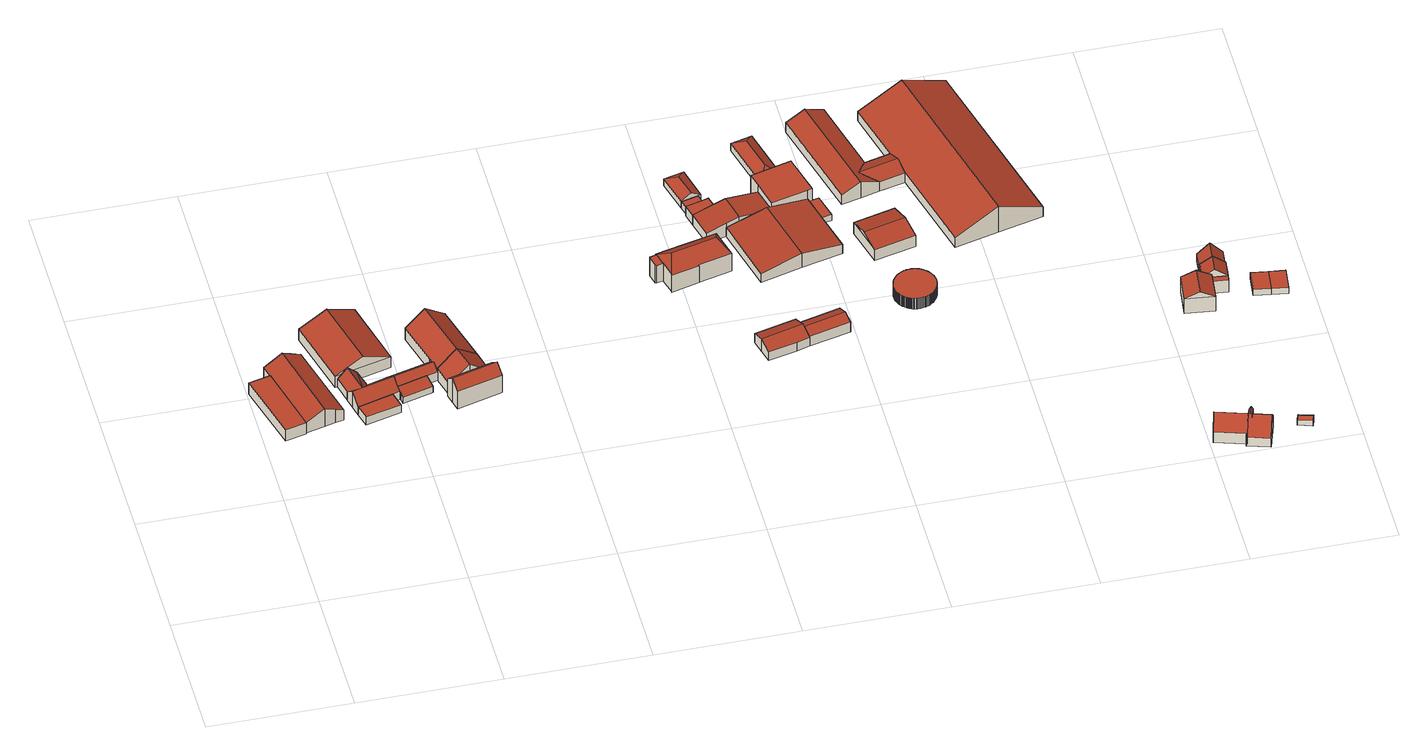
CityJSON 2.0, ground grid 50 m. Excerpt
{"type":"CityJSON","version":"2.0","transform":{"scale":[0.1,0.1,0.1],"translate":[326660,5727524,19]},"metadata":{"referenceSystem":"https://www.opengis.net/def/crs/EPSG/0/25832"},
"CityObjects":{
"building1":{"type":"Building","attributes":{"Geometrietyp2DReferenz":"3000","Gemeindeschluessel":"05170048","function":"51009_1610","roofType":"1000","measuredHeight":4.87},"geometry":[{"type":"Solid","lod":"2","boundaries":[[[[0,1,2,3]],[[4,5,1,0]],[[6,7,5,4]],[[3,2,7,6]],[[4,0,3,6]],[[1,5,7,2]]]],"semantics":{"surfaces":[{"type":"WallSurface"},{"type":"RoofSurface"},{"type":"GroundSurface"}],"values":[[0,0,0,0,1,2]]}}]},
"building2":{"type":"Building","attributes":{"Geometrietyp2DReferenz":"3000","Gemeindeschluessel":"05170048","function":"31001_2720","roofType":"3100","measuredHeight":7.85},"address":[{"country":"Germany","locality":"Wesel","thoroughfareNumber":"2","thoroughfareName":"Westerheide"}],"geometry":[{"type":"Solid","lod":"2","boundaries":[[[[8,9,10,11]],[[12,13,9,8]],[[14,15,13,12]],[[16,17,15,14]],[[18,19,17,16]],[[20,21,19,18]],[[22,23,21,20]],[[11,10,23,22]],[[12,8,11,14]],[[22,20,18,16,14,11]],[[9,13,15,17,19,21,23,10]]]],"semantics":{"surfaces":[{"type":"WallSurface"},{"type":"RoofSurface"},{"type":"GroundSurface"}],"values":[[0,0,0,0,0,0,0,0,1,1,2]]}}]},
"building3":{"type":"Building","attributes":{"Geometrietyp2DReferenz":"3000","Gemeindeschluessel":"05170048","function":"51009_1610","roofType":"1000","measuredHeight":3.47},"geometry":[{"type":"Solid","lod":"2","boundaries":[[[[24,25,26,27]],[[28,29,25,24]],[[30,31,29,28]],[[27,26,31,30]],[[28,24,27,30]],[[25,29,31,26]]]],"semantics":{"surfaces":[{"type":"WallSurface"},{"type":"RoofSurface"},{"type":"GroundSurface"}],"values":[[0,0,0,0,1,2]]}}]},
"building4":{"type":"Building","attributes":{"Geometrietyp2DReferenz":"3000","Gemeindeschluessel":"05170048","function":"31001_2720","roofType":"3100","measuredHeight":9.27},"address":[{"country":"Germany","locality":"Wesel","thoroughfareNumber":"2","thoroughfareName":"Westerheide"}],"geometry":[{"type":"Solid","lod":"2","boundaries":[[[[32,33,34,35]],[[36,37,33,32]],[[38,39,37,36]],[[35,34,39,38]],[[32,40,36]],[[38,41,35]],[[35,41,40,32]],[[36,40,41,38]],[[33,37,39,34]]]],"semantics":{"surfaces":[{"type":"WallSurface"},{"type":"RoofSurface"},{"type":"GroundSurface"}],"values":[[0,0,0,0,0,0,1,1,2]]}}]},
"building5":{"type":"Building","attributes":{"Gemeindeschluessel":"05170048","Geometrietyp2DReferenz":"3000","function":"31001_2720"},"address":[{"country":"Germany","locality":"Wesel","thoroughfareNumber":"2","thoroughfareName":"Westerheide"}],"children":["building5-1","building5-2","building5-3"]},
"building5-1":{"type":"BuildingPart","attributes":{"roofType":"3100","measuredHeight":7.01},"parents":["building5"],"geometry":[{"type":"MultiSurface","lod":"2","boundaries":[[[42,43,44,45]],[[46,47,43,42]],[[48,49,47,46]],[[50,51,52,53]],[[54,55,51,50]],[[56,57,55,54]],[[45,44,58,59]],[[50,53,48,46,54]],[[42,45,59,56,54,46]],[[43,47,49,52,51,55,57,58,44]],[[53,52,49,48]],[[56,59,60,61]],[[58,57,61,60]]],"semantics":{"surfaces":[{"type":"WallSurface"},{"type":"RoofSurface"},{"type":"GroundSurface"},{"type":"ClosureSurface"}],"values":[0,0,0,0,0,0,0,1,1,2,3,0,3]}}]},
"building5-2":{"type":"BuildingPart","attributes":{"roofType":"5000","measuredHeight":7.01},"parents":["building5"],"geometry":[{"type":"Solid","lod":"2","boundaries":[[[[62,63,49,48]],[[64,65,63,62]],[[66,67,65,64]],[[53,52,67,66]],[[64,62,48,68]],[[48,53,68]],[[68,66,64]],[[66,68,53]],[[63,65,67,52,49]],[[48,49,52,53]]]],"semantics":{"surfaces":[{"type":"WallSurface"},{"type":"RoofSurface"},{"type":"GroundSurface"},{"type":"ClosureSurface"}],"values":[[0,0,0,0,1,1,1,1,2,3]]}}]},
"building5-3":{"type":"BuildingPart","attributes":{"roofType":"2100","measuredHeight":3.97},"parents":["building5"],"geometry":[{"type":"Solid","lod":"2","boundaries":[[[[60,58,69,70]],[[71,72,57,61]],[[73,74,72,71]],[[75,76,74,73]],[[70,69,76,75]],[[73,71,61,60,70,75]],[[58,57,72,74,76,69]],[[61,57,58,60]]]],"semantics":{"surfaces":[{"type":"WallSurface"},{"type":"RoofSurface"},{"type":"GroundSurface"},{"type":"ClosureSurface"}],"values":[[0,0,0,0,0,1,2,3]]}}]},
"building6":{"type":"Building","attributes":{"Geometrietyp2DReferenz":"3000","Gemeindeschluessel":"05170048","function":"31001_2720","roofType":"3100","measuredHeight":5.93},"address":[{"country":"Germany","locality":"Wesel","thoroughfareNumber":"2","thoroughfareName":"Westerheide"}],"geometry":[{"type":"Solid","lod":"2","boundaries":[[[[77,72,78,79]],[[80,57,72,77]],[[81,82,57,80]],[[83,51,82,81]],[[84,85,51,83]],[[86,87,85,84]],[[88,89,87,86]],[[79,78,89,88]],[[84,83,81,86]],[[80,77,79,88,86,81]],[[72,57,82,51,85,87,89,78]]]],"semantics":{"surfaces":[{"type":"WallSurface"},{"type":"RoofSurface"},{"type":"GroundSurface"}],"values":[[0,0,0,0,0,0,0,0,1,1,2]]}}]},
"building7":{"type":"Building","attributes":{"name":"Neuhemmers Hof","Geometrietyp2DReferenz":"3000","Gemeindeschluessel":"05170048","function":"31001_1210","roofType":"3100","measuredHeight":10.65},"address":[{"country":"Germany","locality":"Wesel","thoroughfareNumber":"2","thoroughfareName":"Westerheide"}],"geometry":[{"type":"Solid","lod":"2","boundaries":[[[[90,91,92,93]],[[94,95,91,90]],[[96,97,95,94]],[[98,99,97,96]],[[100,101,99,98]],[[102,103,101,100]],[[104,105,103,102]],[[93,92,105,104]],[[100,98,96,94,90,102]],[[93,104,102,90]],[[91,95,97,99,101,103,105,92]]]],"semantics":{"surfaces":[{"type":"WallSurface"},{"type":"RoofSurface"},{"type":"GroundSurface"}],"values":[[0,0,0,0,0,0,0,0,1,1,2]]}}]},
"building8":{"type":"Building","attributes":{"Geometrietyp2DReferenz":"3000","Gemeindeschluessel":"05170048","function":"31001_2720","roofType":"3100","measuredHeight":10.51},"address":[{"country":"Germany","locality":"Wesel","thoroughfareNumber":"2","thoroughfareName":"Westerheide"}],"geometry":[{"type":"Solid","lod":"2","boundaries":[[[[106,107,108,109]],[[110,78,107,106]],[[111,89,78,110]],[[112,113,89,111]],[[114,115,113,112]],[[116,117,115,114]],[[109,108,117,116]],[[111,110,106,109,112]],[[116,114,112,109]],[[107,78,89,113,115,117,108]]]],"semantics":{"surfaces":[{"type":"WallSurface"},{"type":"RoofSurface"},{"type":"GroundSurface"}],"values":[[0,0,0,0,0,0,0,1,1,2]]}}]},
"building9":{"type":"Building","attributes":{"Geometrietyp2DReferenz":"3000","Gemeindeschluessel":"05170048","function":"31001_2720","roofType":"3100","measuredHeight":10.57},"address":[{"country":"Germany","locality":"Wesel","thoroughfareNumber":"2","thoroughfareName":"Westerheide"}],"geometry":[{"type":"Solid","lod":"2","boundaries":[[[[111,118,119,112]],[[120,121,118,111]],[[122,123,121,120]],[[124,125,123,122]],[[126,127,125,124]],[[128,129,127,126]],[[130,131,129,128]],[[114,132,131,130]],[[112,119,132,114]],[[124,122,120,111,112,126]],[[114,130,128,126,112]],[[118,121,123,125,127,129,131,132,119]]]],"semantics":{"surfaces":[{"type":"WallSurface"},{"type":"RoofSurface"},{"type":"GroundSurface"}],"values":[[0,0,0,0,0,0,0,0,0,1,1,2]]}}]},
"building10":{"type":"Building","attributes":{"name":"Hemmers Hof","Gemeindeschluessel":"05170048","Geometrietyp2DReferenz":"3000","function":"31001_1210"},"address":[{"country":"Germany","locality":"Wesel","thoroughfareNumber":"3","thoroughfareName":"Westerheide"}],"children":["building10-1","building10-2"]},
"building10-1":{"type":"BuildingPart","attributes":{"roofType":"3200","measuredHeight":11.55},"parents":["building10"],"geometry":[{"type":"Solid","lod":"2","boundaries":[[[[133,134,135,136]],[[137,138,134,133]],[[139,138,137]],[[140,141,142,143]],[[144,145,141,140]],[[146,147,145,144]],[[148,149,147,146]],[[150,151,149,148]],[[152,153,151,150]],[[154,155,153,152]],[[156,157,155,154]],[[136,135,157,156]],[[158,133,136,156,154,152,159]],[[152,150,159]],[[159,150,148,146,144,140,158]],[[140,143,139,137,133,158]],[[134,138,142,141,145,147,149,151,153,155,157,135]],[[143,142,138,139]]]],"semantics":{"surfaces":[{"type":"WallSurface"},{"type":"RoofSurface"},{"type":"GroundSurface"},{"type":"ClosureSurface"}],"values":[[0,0,0,0,0,0,0,0,0,0,0,0,1,1,1,1,2,3]]}}]},
"building10-2":{"type":"BuildingPart","attributes":{"roofType":"1000","measuredHeight":7.66},"parents":["building10"],"geometry":[{"type":"Solid","lod":"2","boundaries":[[[[160,161,162,163]],[[164,165,161,160]],[[166,167,165,164]],[[168,169,167,166]],[[170,171,169,168]],[[172,173,171,170]],[[174,175,173,172]],[[143,142,175,174]],[[163,162,138,139]],[[143,174,172,170,168,166,164,160,163,139]],[[161,165,167,169,171,173,175,142,138,162]],[[139,138,142,143]]]],"semantics":{"surfaces":[{"type":"WallSurface"},{"type":"RoofSurface"},{"type":"GroundSurface"},{"type":"ClosureSurface"}],"values":[[0,0,0,0,0,0,0,0,0,1,2,3]]}}]},
"building11":{"type":"Building","attributes":{"Gemeindeschluessel":"05170048","Geometrietyp2DReferenz":"3000","function":"31001_2720"},"address":[{"country":"Germany","locality":"Wesel","thoroughfareNumber":"3","thoroughfareName":"Westerheide"}],"children":["building11-1","building11-2"]},
"building11-1":{"type":"BuildingPart","attributes":{"roofType":"3100","measuredHeight":5.71},"parents":["building11"],"geometry":[{"type":"MultiSurface","lod":"2","boundaries":[[[176,177,178,179]],[[180,181,177,176]],[[182,183,181,180]],[[184,185,183,182]],[[186,187,188,189]],[[179,178,187,186]],[[179,186,189,190,176]],[[184,182,180,176,190]],[[177,181,183,185,191,188,187,178]],[[190,192,193,184]],[[193,192,191,185]],[[190,194,192]],[[192,194,195,196,191]],[[195,189,188,196]]],"semantics":{"surfaces":[{"type":"WallSurface"},{"type":"RoofSurface"},{"type":"GroundSurface"},{"type":"ClosureSurface"}],"values":[0,0,0,0,0,0,1,1,2,0,3,0,3,3]}}]},
"building11-2":{"type":"BuildingPart","attributes":{"roofType":"3100","measuredHeight":5.69},"parents":["building11"],"geometry":[{"type":"MultiSurface","lod":"2","boundaries":[[[197,198,185,193]],[[199,200,198,197]],[[201,202,200,199]],[[203,188,202,201]],[[203,201,199,204]],[[197,193,204,199]],[[185,198,200,202,188,196]],[[204,194,195]],[[192,193,185,191]],[[195,194,192,191,196]],[[203,204,195,189]],[[188,189,195,196]]],"semantics":{"surfaces":[{"type":"WallSurface"},{"type":"RoofSurface"},{"type":"GroundSurface"},{"type":"ClosureSurface"}],"values":[0,0,0,0,1,1,2,0,3,3,0,3]}}]},
"building12":{"type":"Building","attributes":{"Gemeindeschluessel":"05170048","Geometrietyp2DReferenz":"3000","function":"31001_2720"},"address":[{"country":"Germany","locality":"Wesel","thoroughfareNumber":"3","thoroughfareName":"Westerheide"}],"children":["building12-1","building12-2"]},
"building12-1":{"type":"BuildingPart","attributes":{"roofType":"5000","measuredHeight":5.09},"parents":["building12"],"geometry":[{"type":"MultiSurface","lod":"2","boundaries":[[[205,206,207,208]],[[209,210,206,205]],[[211,212,210,209]],[[205,213,209]],[[211,214,208]],[[208,214,213,205]],[[209,213,214,211]],[[206,210,212,207]],[[211,215,216,212]],[[207,216,215,208]]],"semantics":{"surfaces":[{"type":"WallSurface"},{"type":"RoofSurface"},{"type":"GroundSurface"},{"type":"ClosureSurface"}],"values":[0,0,0,1,0,1,1,2,0,3]}}]},
"building12-2":{"type":"BuildingPart","attributes":{"roofType":"1000","measuredHeight":2.84},"parents":["building12"],"geometry":[{"type":"Solid","lod":"2","boundaries":[[[[217,218,216,215]],[[219,220,218,217]],[[208,207,220,219]],[[219,217,215,208]],[[218,220,207,216]],[[215,216,207,208]]]],"semantics":{"surfaces":[{"type":"WallSurface"},{"type":"RoofSurface"},{"type":"GroundSurface"},{"type":"ClosureSurface"}],"values":[[0,0,0,1,2,3]]}}]},
"building13":{"type":"Building","attributes":{"Gemeindeschluessel":"05170048","Geometrietyp2DReferenz":"3000","function":"31001_2720"},"address":[{"country":"Germany","locality":"Wesel","thoroughfareNumber":"3","thoroughfareName":"Westerheide"}],"children":["building13-1","building13-2","building13-3","building13-4"]},
"building13-1":{"type":"BuildingPart","attributes":{"roofType":"3100","measuredHeight":6.38},"parents":["building13"],"geometry":[{"type":"MultiSurface","lod":"2","boundaries":[[[221,222,223,224]],[[225,226,222,221]],[[227,228,229,230]],[[231,232,228,227]],[[224,223,232,231]],[[225,221,224,233]],[[231,227,230,233,224]],[[222,226,234,229,228,232,223]],[[233,235,236]],[[237,236,235,234,238]],[[225,237,238,226]],[[233,239,240,235]],[[234,235,240,241]],[[240,239,230,229,241]]],"semantics":{"surfaces":[{"type":"WallSurface"},{"type":"RoofSurface"},{"type":"GroundSurface"},{"type":"ClosureSurface"}],"values":[0,0,0,0,0,1,1,2,0,3,3,0,3,3]}}]},
"building13-2":{"type":"BuildingPart","attributes":{"roofType":"3100","measuredHeight":6.42},"parents":["building13"],"geometry":[{"type":"MultiSurface","lod":"2","boundaries":[[[242,243,244,245]],[[246,247,243,242]],[[248,249,226,250]],[[251,252,249,248]],[[245,251,248,250,253,242]],[[240,246,242,253]],[[244,243,247,241,238,226,249,252]],[[251,245,254,255]],[[244,252,255,254]],[[246,240,241,247]],[[253,237,236]],[[235,236,237,238,234]],[[240,235,234,241]],[[253,250,225,237]],[[238,237,225,226]]],"semantics":{"surfaces":[{"type":"WallSurface"},{"type":"RoofSurface"},{"type":"GroundSurface"},{"type":"ClosureSurface"}],"values":[0,0,0,0,1,1,2,0,3,3,0,3,3,0,3]}}]},
"building13-3":{"type":"BuildingPart","attributes":{"roofType":"1000","measuredHeight":7.59},"parents":["building13"],"geometry":[{"type":"MultiSurface","lod":"2","boundaries":[[[256,257,247,258]],[[259,260,257,256]],[[261,262,260,259]],[[263,229,262,261]],[[263,261,259,256,258,264]],[[257,260,262,229,241,247]],[[263,264,239,230]],[[229,230,239,240,241]],[[264,258,246,240]],[[247,241,240,246]]],"semantics":{"surfaces":[{"type":"WallSurface"},{"type":"RoofSurface"},{"type":"GroundSurface"},{"type":"ClosureSurface"}],"values":[0,0,0,0,1,2,0,3,0,3]}}]},
"building13-4":{"type":"BuildingPart","attributes":{"roofType":"1000","measuredHeight":4.14},"parents":["building13"],"geometry":[{"type":"Solid","lod":"2","boundaries":[[[[265,266,252,255]],[[267,268,266,265]],[[269,270,268,267]],[[271,272,270,269]],[[254,244,272,271]],[[271,269,267,265,255,254]],[[266,268,270,272,244,252]],[[254,255,252,244]]]],"semantics":{"surfaces":[{"type":"WallSurface"},{"type":"RoofSurface"},{"type":"GroundSurface"},{"type":"ClosureSurface"}],"values":[[0,0,0,0,0,1,2,3]]}}]},
"building14":{"type":"Building","attributes":{"Geometrietyp2DReferenz":"3000","Gemeindeschluessel":"05170048","function":"31001_2720","roofType":"3200","measuredHeight":5.77},"address":[{"country":"Germany","locality":"Wesel","thoroughfareNumber":"3","thoroughfareName":"Westerheide"}],"geometry":[{"type":"Solid","lod":"2","boundaries":[[[[273,274,275,276]],[[277,278,274,273]],[[279,280,278,277]],[[276,275,280,279]],[[273,281,277]],[[279,282,276]],[[276,282,281,273]],[[277,281,282,279]],[[274,278,280,275]]]],"semantics":{"surfaces":[{"type":"WallSurface"},{"type":"RoofSurface"},{"type":"GroundSurface"}],"values":[[0,0,0,0,1,1,1,1,2]]}}]},
"building15":{"type":"Building","attributes":{"Geometrietyp2DReferenz":"3000","Gemeindeschluessel":"05170048","function":"31001_2723","roofType":"1000","measuredHeight":2.58},"address":[{"country":"Germany","locality":"Wesel","thoroughfareNumber":"3","thoroughfareName":"Westerheide"}],"geometry":[{"type":"Solid","lod":"2","boundaries":[[[[283,284,285,286]],[[287,228,284,283]],[[288,229,228,287]],[[289,262,229,288]],[[286,285,262,289]],[[288,287,283,286,289]],[[284,228,229,262,285]]]],"semantics":{"surfaces":[{"type":"WallSurface"},{"type":"RoofSurface"},{"type":"GroundSurface"}],"values":[[0,0,0,0,0,1,2]]}}]},
"building16":{"type":"Building","attributes":{"Geometrietyp2DReferenz":"3000","Gemeindeschluessel":"05170048","function":"51003_1201","roofType":"1000","measuredHeight":4.6},"geometry":[{"type":"Solid","lod":"2","boundaries":[[[[290,291,292,293]],[[294,295,291,290]],[[296,297,295,294]],[[298,299,297,296]],[[300,301,299,298]],[[302,303,301,300]],[[304,305,303,302]],[[306,307,305,304]],[[308,309,307,306]],[[310,311,309,308]],[[312,313,311,310]],[[314,315,313,312]],[[316,317,315,314]],[[318,319,317,316]],[[320,321,319,318]],[[322,323,321,320]],[[324,325,323,322]],[[326,327,325,324]],[[328,329,327,326]],[[330,331,329,328]],[[332,333,331,330]],[[334,335,333,332]],[[336,337,335,334]],[[338,339,337,336]],[[340,341,339,338]],[[342,343,341,340]],[[344,345,343,342]],[[346,347,345,344]],[[348,349,347,346]],[[350,351,349,348]],[[352,353,351,350]],[[354,355,353,352]],[[356,357,355,354]],[[358,359,357,356]],[[360,361,359,358]],[[362,363,361,360]],[[364,365,363,362]],[[366,367,365,364]],[[368,369,367,366]],[[370,371,369,368]],[[372,373,371,370]],[[374,375,373,372]],[[376,377,375,374]],[[378,379,377,376]],[[380,381,379,378]],[[382,383,381,380]],[[384,385,383,382]],[[386,387,385,384]],[[388,389,387,386]],[[390,391,389,388]],[[392,393,391,390]],[[394,395,393,392]],[[396,397,395,394]],[[398,399,397,396]],[[400,401,399,398]],[[402,403,401,400]],[[404,405,403,402]],[[406,407,405,404]],[[408,409,407,406]],[[410,411,409,408]],[[412,413,411,410]],[[414,415,413,412]],[[416,417,415,414]],[[418,419,417,416]],[[420,421,419,418]],[[422,423,421,420]],[[424,425,423,422]],[[426,427,425,424]],[[428,429,427,426]],[[430,431,429,428]],[[432,433,431,430]],[[434,435,433,432]],[[436,437,435,434]],[[438,439,437,436]],[[440,441,439,438]],[[442,443,441,440]],[[444,445,443,442]],[[446,447,445,444]],[[448,449,447,446]],[[450,451,449,448]],[[452,453,451,450]],[[454,455,453,452]],[[456,457,455,454]],[[458,459,457,456]],[[460,461,459,458]],[[462,463,461,460]],[[464,465,463,462]],[[466,467,465,464]],[[468,469,467,466]],[[470,471,469,468]],[[472,473,471,470]],[[474,475,473,472]],[[476,477,475,474]],[[478,479,477,476]],[[480,481,479,478]],[[482,483,481,480]],[[484,485,483,482]],[[486,487,485,484]],[[488,489,487,486]],[[490,491,489,488]],[[492,493,491,490]],[[494,495,493,492]],[[496,497,495,494]],[[293,292,497,496]],[[494,492,490,488,486,484,482,480,478,476,474,472,470,468,466,464,462,460,458,456,454,452,450,448,446,444,442,440,438,436,434,432,430,428,426,424,422,420,418,416,414,412,410,408,406,404,402,400,398,396,394,392,390,388,386,384,382,380,378,376,374,372,370,368,366,364,362,360,358,356,354,352,350,348,346,344,342,340,338,336,334,332,330,328,326,324,322,320,318,316,314,312,310,308,306,304,302,300,298,296,294,290,293,496]],[[291,295,297,299,301,303,305,307,309,311,313,315,317,319,321,323,325,327,329,331,333,335,337,339,341,343,345,347,349,351,353,355,357,359,361,363,365,367,369,371,373,375,377,379,381,383,385,387,389,391,393,395,397,399,401,403,405,407,409,411,413,415,417,419,421,423,425,427,429,431,433,435,437,439,441,443,445,447,449,451,453,455,457,459,461,463,465,467,469,471,473,475,477,479,481,483,485,487,489,491,493,495,497,292]]]],"semantics":{"surfaces":[{"type":"WallSurface"},{"type":"RoofSurface"},{"type":"GroundSurface"}],"values":[[0,0,0,0,0,0,0,0,0,0,0,0,0,0,0,0,0,0,0,0,0,0,0,0,0,0,0,0,0,0,0,0,0,0,0,0,0,0,0,0,0,0,0,0,0,0,0,0,0,0,0,0,0,0,0,0,0,0,0,0,0,0,0,0,0,0,0,0,0,0,0,0,0,0,0,0,0,0,0,0,0,0,0,0,0,0,0,0,0,0,0,0,0,0,0,0,0,0,0,0,0,0,0,0,1,2]]}}]},
"building17":{"type":"Building","attributes":{"Geometrietyp2DReferenz":"3000","Gemeindeschluessel":"05170048","function":"31001_2720","roofType":"3100","measuredHeight":6.73},"address":[{"country":"Germany","locality":"Wesel","thoroughfareNumber":"3","thoroughfareName":"Westerheide"}],"geometry":[{"type":"Solid","lod":"2","boundaries":[[[[498,499,500,501]],[[502,503,499,498]],[[504,505,503,502]],[[501,500,505,504]],[[498,506,502]],[[504,507,501]],[[501,507,506,498]],[[502,506,507,504]],[[499,503,505,500]]]],"semantics":{"surfaces":[{"type":"WallSurface"},{"type":"RoofSurface"},{"type":"GroundSurface"}],"values":[[0,0,0,0,0,0,1,1,2]]}}]},
"building18":{"type":"Building","attributes":{"Gemeindeschluessel":"05170048","Geometrietyp2DReferenz":"3000","function":"31001_2727"},"address":[{"country":"Germany","locality":"Wesel","thoroughfareNumber":"3","thoroughfareName":"Westerheide"}],"children":["building18-1","building18-2","building18-3"]},
"building18-1":{"type":"BuildingPart","attributes":{"roofType":"3100","measuredHeight":11.25},"parents":["building18"],"geometry":[{"type":"MultiSurface","lod":"2","boundaries":[[[508,509,510,511]],[[512,513,509,508]],[[514,515,513,512]],[[516,517,515,514]],[[518,519,517,516]],[[520,521,519,518]],[[522,523,521,520]],[[508,511,522,520,518,512]],[[516,514,512,518]],[[510,509,513,515,517,519,521,523]],[[524,511,510,525]],[[522,524,525,523]]],"semantics":{"surfaces":[{"type":"WallSurface"},{"type":"RoofSurface"},{"type":"GroundSurface"},{"type":"ClosureSurface"}],"values":[0,0,0,0,0,0,0,1,1,2,3,3]}}]},
"building18-2":{"type":"BuildingPart","attributes":{"roofType":"5000","measuredHeight":6.28},"parents":["building18"],"geometry":[{"type":"MultiSurface","lod":"2","boundaries":[[[511,510,526,527]],[[528,529,523,522]],[[511,527,530,531]],[[527,528,530]],[[522,531,530,528]],[[526,510,525,523,529]],[[528,527,532,533]],[[526,529,533,532]],[[531,524,511]],[[511,524,525,510]],[[531,522,524]],[[525,524,522,523]]],"semantics":{"surfaces":[{"type":"WallSurface"},{"type":"RoofSurface"},{"type":"GroundSurface"},{"type":"ClosureSurface"}],"values":[0,0,1,1,1,2,0,3,0,3,0,3]}}]},
"building18-3":{"type":"BuildingPart","attributes":{"roofType":"3100","measuredHeight":7.08},"parents":["building18"],"geometry":[{"type":"Solid","lod":"2","boundaries":[[[[534,535,536,537]],[[538,539,535,534]],[[540,541,539,538]],[[542,543,541,540]],[[532,526,543,542]],[[537,536,529,533]],[[533,532,542,540,537]],[[538,534,537,540]],[[535,539,541,543,526,529,536]],[[532,533,529,526]]]],"semantics":{"surfaces":[{"type":"WallSurface"},{"type":"RoofSurface"},{"type":"GroundSurface"},{"type":"ClosureSurface"}],"values":[[0,0,0,0,0,0,1,1,2,3]]}}]},
"building19":{"type":"Building","attributes":{"Gemeindeschluessel":"05170048","Geometrietyp2DReferenz":"3000","function":"31001_1010"},"address":[{"country":"Germany","locality":"Wesel","thoroughfareNumber":"2","thoroughfareName":"Leckerfeld"}],"children":["building19-1","building19-2","building19-3","building19-4"]},
"building19-1":{"type":"BuildingPart","attributes":{"roofType":"3100","measuredHeight":9.4},"parents":["building19"],"geometry":[{"type":"MultiSurface","lod":"2","boundaries":[[[544,545,546,547]],[[548,549,545,544]],[[550,551,549,548]],[[547,546,552,553]],[[547,553,554,555,556,544]],[[550,548,544,556]],[[545,549,551,557,558,559,552,546]],[[560,561,557,551]],[[556,562,563]],[[550,563,562,561,560]],[[561,564,558,557]],[[556,555,565,562]],[[562,565,564,561]],[[555,566,554,559,558]],[[552,559,554,553]]],"semantics":{"surfaces":[{"type":"WallSurface"},{"type":"RoofSurface"},{"type":"GroundSurface"},{"type":"ClosureSurface"}],"values":[0,0,0,0,1,1,2,0,0,3,0,0,3,3,3]}}]},
"building19-2":{"type":"BuildingPart","attributes":{"roofType":"2100","measuredHeight":9.34},"parents":["building19"],"geometry":[{"type":"MultiSurface","lod":"2","boundaries":[[[553,552,567,568]],[[569,570,571,572]],[[568,567,570,569]],[[572,573,555,554,553,568,569]],[[552,559,558,574,571,570,567]],[[553,554,559,552]],[[554,566,555,558,559]],[[564,575,574,558]],[[555,573,576,577,565]],[[565,576,575,564]],[[577,576,565]],[[573,572,571,574]]],"semantics":{"surfaces":[{"type":"WallSurface"},{"type":"RoofSurface"},{"type":"GroundSurface"},{"type":"ClosureSurface"}],"values":[0,0,0,1,2,3,3,0,0,3,3,3]}}]},
"building19-3":{"type":"BuildingPart","attributes":{"roofType":"2100","measuredHeight":9.57},"parents":["building19"],"geometry":[{"type":"MultiSurface","lod":"2","boundaries":[[[578,579,580,581]],[[582,571,579,578]],[[578,581,583,582]],[[580,579,571,574]],[[575,584,580,574]],[[583,585,576]],[[576,585,581,584,575]],[[582,583,573,572]],[[574,571,572,573]]],"semantics":{"surfaces":[{"type":"WallSurface"},{"type":"RoofSurface"},{"type":"GroundSurface"},{"type":"ClosureSurface"}],"values":[0,0,1,2,0,0,3,0,3]}}]},
"building19-4":{"type":"BuildingPart","attributes":{"roofType":"3100","measuredHeight":8.17},"address":[{"country":"Germany","locality":"Wesel","thoroughfareNumber":"2","thoroughfareName":"Leckerfeld"}],"parents":["building19"],"geometry":[{"type":"MultiSurface","lod":"2","boundaries":[[[586,584,560,587]],[[587,588,586]],[[586,588,577,576]],[[565,577,588,587]],[[575,564,560,584]],[[586,585,581]],[[581,585,576,575,584]],[[576,565,564,575]],[[587,550,563]],[[562,563,550,560,561]],[[565,562,561,564]],[[576,577,565]]],"semantics":{"surfaces":[{"type":"WallSurface"},{"type":"RoofSurface"},{"type":"GroundSurface"},{"type":"ClosureSurface"}],"values":[0,0,1,1,2,0,3,3,0,3,3,3]}}]},
"building20":{"type":"Building","attributes":{"Geometrietyp2DReferenz":"3000","Gemeindeschluessel":"05170048","function":"31001_2463","roofType":"3100","measuredHeight":3.06},"address":[{"country":"Germany","locality":"Wesel","thoroughfareNumber":"2","thoroughfareName":"Leckerfeld"}],"geometry":[{"type":"Solid","lod":"2","boundaries":[[[[589,590,591,592]],[[593,594,590,589]],[[595,596,594,593]],[[592,591,596,595]],[[589,597,593]],[[595,598,592]],[[592,598,597,589]],[[593,597,598,595]],[[590,594,596,591]]]],"semantics":{"surfaces":[{"type":"WallSurface"},{"type":"RoofSurface"},{"type":"GroundSurface"}],"values":[[0,0,0,0,0,0,1,1,2]]}}]},
"building21":{"type":"Building","attributes":{"Gemeindeschluessel":"05170048","Geometrietyp2DReferenz":"3000","function":"31001_1010"},"address":[{"country":"Germany","locality":"Wesel","thoroughfareNumber":"1","thoroughfareName":"Leckerfeld"}],"children":["building21-1","building21-2","building21-3"]},
"building21-1":{"type":"BuildingPart","attributes":{"roofType":"3100","measuredHeight":8.95},"parents":["building21"],"geometry":[{"type":"MultiSurface","lod":"2","boundaries":[[[599,600,601,602]],[[602,601,603,604]],[[599,605,606]],[[604,607,602]],[[602,607,605,599]],[[606,605,607,604]],[[600,608,603,601]],[[599,609,610,611,600]],[[610,612,608,611]],[[609,606,612,610]],[[613,612,606,604,603,614]],[[612,613,614,608]]],"semantics":{"surfaces":[{"type":"WallSurface"},{"type":"RoofSurface"},{"type":"GroundSurface"},{"type":"ClosureSurface"}],"values":[0,0,0,0,1,1,2,0,3,3,0,3]}}]},
"building21-2":{"type":"BuildingPart","attributes":{"roofType":"3100","measuredHeight":8.57},"parents":["building21"],"geometry":[{"type":"MultiSurface","lod":"2","boundaries":[[[615,616,617,618]],[[619,620,611,610]],[[618,617,620,619]],[[619,621,618]],[[618,621,622,615]],[[610,622,621,619]],[[616,611,620,617]],[[612,610,611,608]],[[615,612,608,616]],[[609,606,612,615,622]],[[610,612,606,609]]],"semantics":{"surfaces":[{"type":"WallSurface"},{"type":"RoofSurface"},{"type":"GroundSurface"},{"type":"ClosureSurface"}],"values":[0,0,0,0,1,1,2,3,3,0,3]}}]},
"building21-3":{"type":"BuildingPart","attributes":{"roofType":"1000","measuredHeight":5.41},"parents":["building21"],"geometry":[{"type":"Solid","lod":"2","boundaries":[[[[623,624,616,615]],[[613,614,624,623]],[[613,623,615,612]],[[624,614,608,616]],[[613,612,608,614]],[[615,616,608,612]]]],"semantics":{"surfaces":[{"type":"WallSurface"},{"type":"RoofSurface"},{"type":"GroundSurface"},{"type":"ClosureSurface"}],"values":[[0,0,1,2,3,3]]}}]},
"building22":{"type":"Building","attributes":{"Geometrietyp2DReferenz":"3000","Gemeindeschluessel":"05170048","function":"31001_2463","roofType":"3100","measuredHeight":7.49},"address":[{"country":"Germany","locality":"Wesel","thoroughfareNumber":"1","thoroughfareName":"Leckerfeld"}],"geometry":[{"type":"Solid","lod":"2","boundaries":[[[[625,617,626,627]],[[628,620,617,625]],[[629,630,620,628]],[[627,626,630,629]],[[625,631,628]],[[629,632,627]],[[627,632,631,625]],[[628,631,632,629]],[[617,620,630,626]]]],"semantics":{"surfaces":[{"type":"WallSurface"},{"type":"RoofSurface"},{"type":"GroundSurface"}],"values":[[0,0,0,0,0,0,1,1,2]]}}]},
"building23":{"type":"Building","attributes":{"Geometrietyp2DReferenz":"3000","Gemeindeschluessel":"05170048","function":"31001_2723","roofType":"1000","measuredHeight":2.71},"address":[{"country":"Germany","locality":"Wesel","thoroughfareNumber":"1","thoroughfareName":"Leckerfeld"}],"geometry":[{"type":"Solid","lod":"2","boundaries":[[[[633,634,635,636]],[[637,638,634,633]],[[639,640,638,637]],[[636,635,640,639]],[[637,633,636,639]],[[634,638,640,635]]]],"semantics":{"surfaces":[{"type":"WallSurface"},{"type":"RoofSurface"},{"type":"GroundSurface"}],"values":[[0,0,0,0,1,2]]}}]},
"building24":{"type":"Building","attributes":{"Geometrietyp2DReferenz":"3000","Gemeindeschluessel":"05170048","function":"31001_2463","roofType":"1000","measuredHeight":2.73},"address":[{"country":"Germany","locality":"Wesel","thoroughfareNumber":"1","thoroughfareName":"Leckerfeld"}],"geometry":[{"type":"Solid","lod":"2","boundaries":[[[[641,642,638,637]],[[643,644,642,641]],[[639,640,644,643]],[[637,638,640,639]],[[643,641,637,639]],[[642,644,640,638]]]],"semantics":{"surfaces":[{"type":"WallSurface"},{"type":"RoofSurface"},{"type":"GroundSurface"}],"values":[[0,0,0,0,1,2]]}}]}
},
"vertices":[
[145,794,50],[145,794,1],[83,1043,1],[83,1043,50],[72,776,50],[72,776,1],[6,1024,50],[6,1024,1],
[145,794,49],[145,794,4],[211,811,4],[211,811,82],[72,1087,49],[72,1087,4],[138,1104,82],[138,1104,4],[167,1111,68],[167,1111,4],[204,1120,49],[204,1120,4],[278,828,49],[278,828,4],[250,821,63],[250,821,4],
[468,818,40],[468,818,5],[453,874,5],[453,874,40],[343,786,40],[343,786,5],[329,840,40],[329,840,5],
[486,1038,51],[486,1038,3],[423,1287,3],[423,1287,51],[288,988,51],[288,988,3],[225,1237,51],[225,1237,3],[387,1013,96],[324,1262,96],
[330,841,39],[330,841,4],[408,862,4],[408,862,39],[321,880,74],[321,880,4],[311,920,39],[311,920,4],[458,958,39],[458,958,4],[382,938,4],[382,938,39],[468,919,74],[468,919,4],[472,902,59],[472,902,4],[478,881,4],[478,881,39],[478,881,36],[472,902,43],
[295,987,39],[295,987,4],[330,996,74],[330,996,4],[364,1005,39],[364,1005,4],[356,890,74],
[481,881,4],[481,881,36],[581,932,44],[581,932,4],[592,890,29],[592,890,4],[486,861,29],[486,861,4],
[581,932,40],[620,943,4],[620,943,40],[472,902,40],[465,930,64],[465,930,4],[458,958,40],[606,996,40],[606,996,4],[613,969,64],[613,969,4],[619,946,43],[619,946,4],
[642,825,113],[642,825,6],[652,791,6],[652,791,83],[633,859,83],[633,859,6],[642,862,83],[642,862,6],[783,900,83],[783,900,6],[792,902,83],[792,902,6],[802,868,113],[802,868,6],[811,834,83],[811,834,6],
[642,862,54],[642,862,4],[713,881,4],[713,881,109],[620,943,54],[619,946,54],[690,966,109],[690,966,4],[761,985,54],[761,985,4],[783,900,54],[783,900,4],
[619,946,3],[690,966,3],[606,996,54],[606,996,3],[562,1158,54],[562,1158,3],[563,1159,55],[563,1159,3],[633,1178,109],[633,1178,3],[703,1198,54],[703,1198,3],[704,1198,54],[704,1198,3],[761,985,3],
[1459,1175,87],[1459,1175,10],[1459,1172,10],[1459,1172,85],[1445,1232,88],[1445,1232,10],[1445,1232,87],[1432,1280,87],[1432,1280,10],[1433,1278,10],[1433,1278,87],[1432,1283,85],[1432,1283,10],[1529,1307,85],[1529,1307,10],[1529,1305,87],[1529,1305,10],[1646,1333,87],[1646,1333,10],[1673,1226,87],[1673,1226,10],[1556,1198,87],[1556,1198,10],[1557,1196,85],[1557,1196,10],[1473,1234,126],[1632,1273,126],
[1421,1228,87],[1421,1228,10],[1421,1226,10],[1421,1226,87],[1417,1229,87],[1417,1229,10],[1416,1229,87],[1416,1229,10],[1407,1267,87],[1407,1267,10],[1408,1268,87],[1408,1268,10],[1410,1271,87],[1410,1271,10],[1409,1272,87],[1409,1272,10],
[1680,832,62],[1680,832,5],[1692,784,5],[1692,784,43],[1668,881,43],[1668,881,5],[1814,918,43],[1814,918,5],[1820,894,52],[1820,894,5],[1793,809,43],[1793,809,5],[1838,821,5],[1838,821,43],[1826,870,62],[1826,870,5],[1826,870,57],[1820,894,48],[1828,863,60],[1829,858,57],[1829,858,5],
[1965,931,48],[1965,931,5],[1974,895,62],[1974,895,5],[1983,858,48],[1983,858,5],[1838,821,48],[1829,858,62],
[1553,1681,36],[1553,1681,7],[1583,1561,7],[1583,1561,36],[1623,1699,36],[1623,1699,7],[1653,1579,36],[1653,1579,7],[1597,1654,58],[1618,1570,58],[1643,1576,36],[1643,1576,7],
[1652,1538,36],[1652,1538,7],[1593,1523,36],[1593,1523,7],
[1754,1153,46],[1754,1153,8],[1899,1191,8],[1899,1191,72],[1694,1395,46],[1694,1395,8],[2006,1381,46],[2006,1381,8],[1984,1468,8],[1984,1468,46],[2044,1228,46],[2044,1228,8],[1839,1432,72],[1839,1432,8],[1839,1432,55],[1791,1419,64],[1741,1407,54],[1741,1407,8],[1857,1436,69],[1857,1436,52],[1857,1436,8],
[1716,1504,73],[1716,1504,8],[1681,1495,8],[1681,1495,66],[1832,1533,52],[1832,1533,8],[1625,1377,52],[1625,1377,8],[1694,1395,64],[1601,1474,52],[1601,1474,8],[1741,1407,73],[1681,1495,50],[1601,1474,50],
[1820,1581,84],[1820,1581,8],[1832,1533,84],[1964,1619,84],[1964,1619,8],[2001,1473,84],[2001,1473,8],[1984,1468,84],[1857,1436,84],
[1589,1522,50],[1589,1522,8],[1593,1523,50],[1593,1523,8],[1652,1538,50],[1652,1538,8],[1669,1543,50],[1669,1543,8],
[1930,1613,36],[1930,1613,5],[1879,1815,5],[1879,1815,36],[1855,1594,36],[1855,1594,5],[1804,1797,36],[1804,1797,5],[1883,1641,63],[1851,1768,63],
[2046,1390,34],[2046,1390,8],[2024,1478,8],[2024,1478,34],[2006,1381,34],[1984,1468,34],[2001,1473,34],
[2159,974,51],[2159,974,5],[2160,969,5],[2160,969,51],[2158,980,51],[2158,980,5],[2158,985,51],[2158,985,5],[2158,990,51],[2158,990,5],[2159,995,51],[2159,995,5],[2159,999,51],[2159,999,5],[2160,1004,51],[2160,1004,5],[2161,1008,51],[2161,1008,5],[2162,1011,51],[2162,1011,5],[2164,1015,51],[2164,1015,5],[2165,1018,51],[2165,1018,5],[2167,1021,51],[2167,1021,5],[2169,1024,51],[2169,1024,5],[2171,1027,51],[2171,1027,5],[2173,1030,51],[2173,1030,5],[2176,1034,51],[2176,1034,5],[2178,1037,51],[2178,1037,5],[2181,1040,51],[2181,1040,5],[2185,1043,51],[2185,1043,5],[2189,1046,51],[2189,1046,5],[2193,1048,51],[2193,1048,5],[2198,1051,51],[2198,1051,5],[2202,1053,51],[2202,1053,5],[2208,1055,51],[2208,1055,5],[2210,1056,51],[2210,1056,5],[2213,1056,51],[2213,1056,5],[2218,1058,51],[2218,1058,5],[2223,1058,51],[2223,1058,5],[2229,1059,51],[2229,1059,5],[2234,1059,51],[2234,1059,5],[2238,1058,51],[2238,1058,5],[2243,1058,51],[2243,1058,5],[2247,1057,51],[2247,1057,5],[2251,1056,51],[2251,1056,5],[2255,1054,51],[2255,1054,5],[2259,1053,51],[2259,1053,5],[2262,1051,51],[2262,1051,5],[2265,1050,51],[2265,1050,5],[2268,1048,51],[2268,1048,5],[2271,1046,51],[2271,1046,5],[2274,1044,51],[2274,1044,5],[2277,1041,51],[2277,1041,5],[2280,1038,51],[2280,1038,5],[2283,1035,51],[2283,1035,5],[2286,1032,51],[2286,1032,5],[2289,1028,51],[2289,1028,5],[2292,1024,51],[2292,1024,5],[2294,1019,51],[2294,1019,5],[2297,1014,51],[2297,1014,5],[2299,1009,51],[2299,1009,5],[2299,1007,51],[2299,1007,5],[2300,1004,51],[2300,1004,5],[2301,999,51],[2301,999,5],[2302,993,51],[2302,993,5],[2302,988,51],[2302,988,5],[2302,983,51],[2302,983,5],[2302,978,51],[2302,978,5],[2301,974,51],[2301,974,5],[2300,970,51],[2300,970,5],[2299,966,51],[2299,966,5],[2298,962,51],[2298,962,5],[2296,958,51],[2296,958,5],[2295,955,51],[2295,955,5],[2293,952,51],[2293,952,5],[2292,949,51],[2292,949,5],[2290,946,51],[2290,946,5],[2287,943,51],[2287,943,5],[2285,940,51],[2285,940,5],[2282,937,51],[2282,937,5],[2279,933,51],[2279,933,5],[2275,930,51],[2275,930,5],[2272,928,51],[2272,928,5],[2267,925,51],[2267,925,5],[2263,922,51],[2263,922,5],[2258,920,51],[2258,920,5],[2253,918,51],[2253,918,5],[2250,917,51],[2250,917,5],[2248,917,51],[2248,917,5],[2242,916,51],[2242,916,5],[2237,915,51],[2237,915,5],[2232,915,51],[2232,915,5],[2227,915,51],[2227,915,5],[2222,915,51],[2222,915,5],[2218,916,51],[2218,916,5],[2213,917,51],[2213,917,5],[2209,918,51],[2209,918,5],[2205,919,51],[2205,919,5],[2202,920,51],[2202,920,5],[2199,922,51],[2199,922,5],[2195,923,51],[2195,923,5],[2192,925,51],[2192,925,5],[2189,927,51],[2189,927,5],[2186,929,51],[2186,929,5],[2183,932,51],[2183,932,5],[2180,935,51],[2180,935,5],[2177,938,51],[2177,938,5],[2174,941,51],[2174,941,5],[2171,945,51],[2171,945,5],[2168,949,51],[2168,949,5],[2166,954,51],[2166,954,5],[2164,959,51],[2164,959,5],[2162,964,51],[2162,964,5],[2161,967,51],[2161,967,5],
[2138,1168,57],[2138,1168,9],[2284,1204,9],[2284,1204,57],[2102,1312,57],[2102,1312,9],[2247,1348,57],[2247,1348,9],[2120,1240,76],[2266,1276,76],
[2240,1837,49],[2240,1837,8],[2296,1615,8],[2296,1615,49],[2396,1876,120],[2396,1876,8],[2553,1916,49],[2553,1916,8],[2721,1250,49],[2721,1250,8],[2564,1211,120],[2564,1211,8],[2408,1171,49],[2408,1171,8],[2321,1513,49],[2321,1513,8],[2309,1564,49],[2309,1564,8],
[2205,1592,8],[2205,1592,49],[2231,1491,49],[2231,1491,8],[2168,1529,70],[2309,1564,70],[2205,1592,48],[2231,1491,48],
[2095,1457,48],[2095,1457,8],[2163,1474,8],[2163,1474,79],[1999,1839,48],[1999,1839,8],[2067,1856,79],[2067,1856,8],[2134,1873,48],[2134,1873,8],
[3023,109,101],[3023,109,7],[3010,66,7],[3010,66,54],[3037,152,54],[3037,152,7],[3143,119,54],[3143,119,7],[3113,33,7],[3113,33,54],[3116,32,54],[3129,74,100],[3129,76,101],[3129,76,7],[3129,74,7],[3116,32,7],[3143,119,9],[3129,76,9],[3129,76,80],[3135,95,80],[3129,74,9],[3129,74,80],[3123,54,78],
[3111,25,7],[3111,25,45],[3189,0,45],[3189,0,7],[3205,51,7],[3205,51,101],[3142,70,100],[3142,70,7],[3142,70,9],[3142,70,80],[3136,72,90],
[3218,95,55],[3218,95,7],[3156,115,7],[3156,115,55],[3205,51,102],[3142,70,103],[3156,115,9],[3149,91,80],
[3156,115,80],[3143,119,80],[3150,117,90],
[3354,95,28],[3354,95,5],[3305,110,5],[3305,110,28],[3347,70,28],[3347,70,5],[3297,85,28],[3297,85,5],[3351,83,36],[3301,97,36],
[3073,792,76],[3073,792,11],[3061,686,11],[3061,686,76],[3163,674,11],[3163,674,76],[3124,786,100],[3174,780,76],[3112,680,100],[3174,780,11],[3157,782,76],[3142,784,65],[3142,784,11],[3174,780,65],[3172,758,65],[3172,758,11],
[3228,773,65],[3228,773,11],[3235,839,11],[3235,839,65],[3150,848,65],[3150,848,11],[3193,844,96],[3185,779,96],
[3225,753,65],[3225,753,11],
[3235,839,43],[3244,913,11],[3244,913,43],[3150,848,43],[3159,922,43],[3159,922,11],[3193,844,86],[3201,918,86],
[3309,804,34],[3309,804,7],[3300,723,7],[3300,723,34],[3368,796,34],[3368,796,7],[3359,714,34],[3359,714,7],
[3425,788,34],[3425,788,7],[3415,705,34],[3415,705,7]
]}
